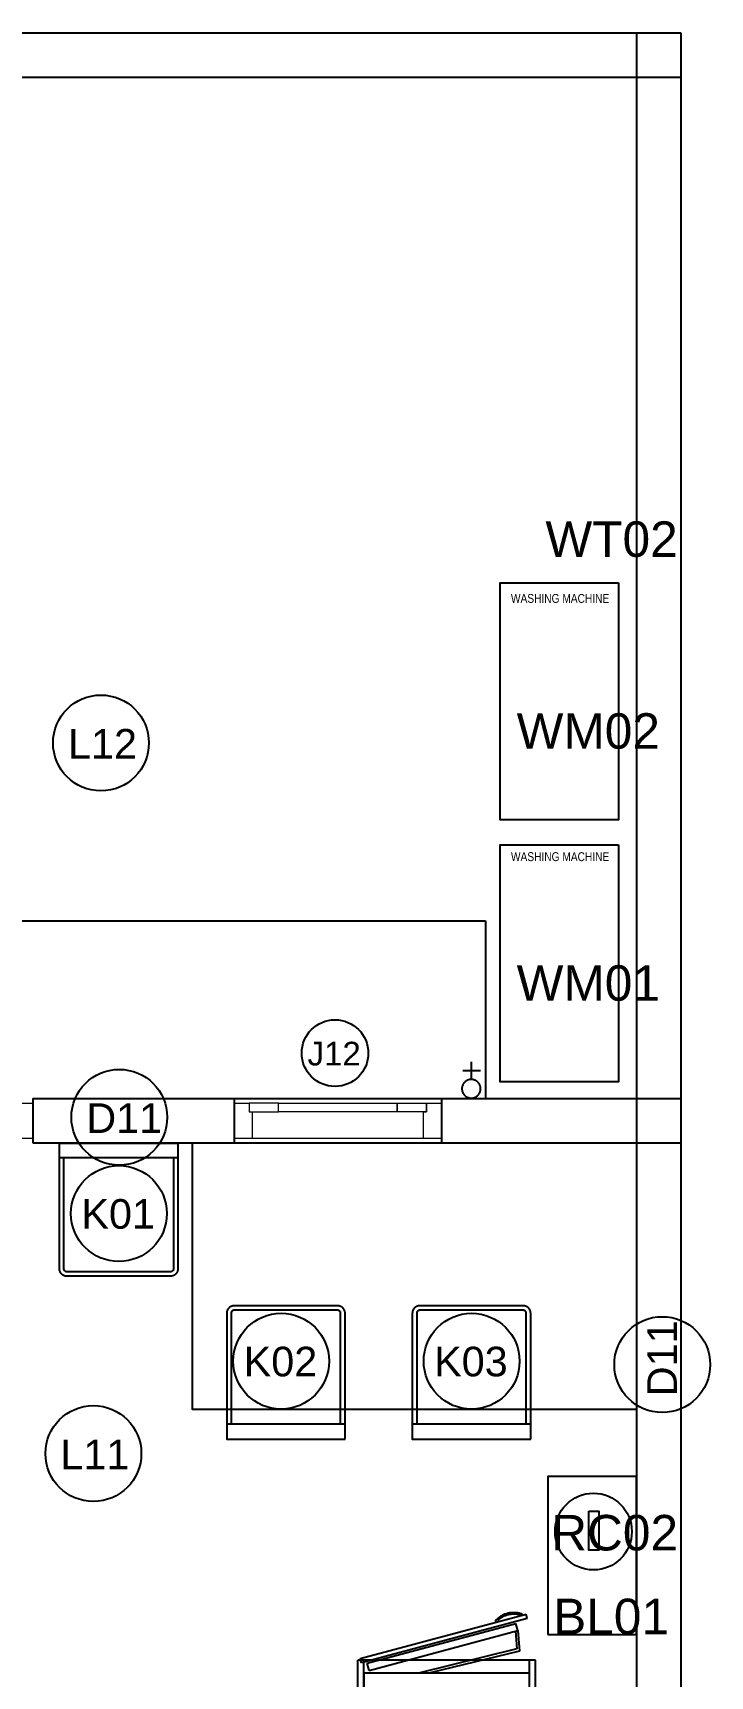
# Model space of a CAD drawing. Header units: centimetres. Extents: x -9 to 689, y 2 to 1997.
# Drawn here: x 435 to 664, y 1442 to 1997 of the extents above; entities that cross this region are included whole.
import ezdxf

# ---------------------------------------------------------------- set-up
doc = ezdxf.new("R2010")
doc.units = ezdxf.units.CM
doc.header["$MEASUREMENT"] = 0
for name, color, linetype in [('#STOPKONTAK', 9, 'Continuous'), ('ARS-Dinding', 7, 'Continuous'), ('ARS-FURNITURE', 252, 'Continuous'), ('ARS-LANTAI', 2, 'Continuous'), ('ARS-Perabot', 9, 'Continuous'), ('FURNITURE', 251, 'Continuous'), ('TEKS', 7, 'Continuous')]:
    doc.layers.add(name, color=color, linetype=linetype)
doc.layers.add('ARS-KUSEN', color=25, linetype='Continuous', lineweight=9)
doc.styles.add('Helvetica Neue Regular', font='')
doc.styles.get("Standard").update_dxf_attribs({"font": 'arial.ttf'})
doc.styles.get('Helvetica Neue Regular').set_extended_font_data('Helvetica Neue')

# ---------------------------------------------------------------- blocks, each defined once
blk = doc.blocks.new('pintu 80')
at = {"layer": 'ARS-KUSEN'}
for points in [[(958.073, 3503.085), (958.573, 3503.085), (958.573, 3503.485), (958.673, 3503.485), (958.673, 3504.285), (958.073, 3504.285)], [(967.273, 3503.085), (966.773, 3503.085), (966.773, 3503.485), (966.673, 3503.485), (966.673, 3504.285), (967.273, 3504.285)], [(958.573, 3503.085), (958.573, 3501.885), (958.973, 3501.885), (958.973, 3503.085)], [(958.623, 3497.985), (958.623, 3497.885), (958.473, 3497.885), (958.473, 3497.985)], [(958.923, 3497.985), (958.923, 3497.885), (959.073, 3497.885), (959.073, 3497.985)], [(958.573, 3496.085), (958.573, 3494.885), (958.973, 3494.885), (958.973, 3496.085)]]:
    blk.add_lwpolyline(points, close=True, dxfattribs=at)
at = {"layer": 'ARS-KUSEN', "color": 16}
for points in [[(958.973, 3497.985), (958.973, 3501.885), (958.573, 3501.885), (958.573, 3497.985)], [(958.573, 3497.885), (958.573, 3496.085), (958.973, 3496.085), (958.973, 3497.885)]]:
    blk.add_lwpolyline(points, dxfattribs=at)
at = {"layer": 'ARS-KUSEN'}
for points in [[(958.623, 3501.885), (958.623, 3496.085)], [(958.663, 3501.885), (958.663, 3496.085)], [(958.883, 3501.885), (958.883, 3496.085)], [(958.923, 3501.885), (958.923, 3496.085)]]:
    blk.add_lwpolyline(points, dxfattribs=at)
blk = doc.blocks.new('jendela')
at = {"layer": 'ARS-Dinding', "color": 251}
for points in [[(2049.57, 3090.89), (2049.57, 3075.89)], [(2119.57, 3090.89), (2119.57, 3075.89)]]:
    blk.add_lwpolyline(points, dxfattribs=at)
at = {"layer": 'ARS-KUSEN'}
for points in [[(2049.57, 3077.39), (2049.57, 3089.39)], [(2049.57, 3089.39), (2054.57, 3089.39)], [(2049.57, 3077.39), (2049.57, 3089.39)], [(2054.57, 3089.39), (2054.57, 3086.39)], [(2064.57, 3089.39), (2054.57, 3089.39)], [(2054.57, 3089.39), (2054.57, 3086.39)], [(2054.57, 3086.39), (2064.57, 3086.39)], [(2054.57, 3086.39), (2055.57, 3086.39)], [(2055.57, 3086.39), (2055.57, 3077.39)], [(2064.57, 3087.38), (2064.57, 3089.39)], [(2064.57, 3089.39), (2104.57, 3089.39)], [(2064.57, 3087.38), (2064.57, 3089.39)], [(2064.57, 3086.39), (2064.57, 3087.64)], [(2064.57, 3086.39), (2064.57, 3087.64)], [(2104.57, 3086.39), (2064.57, 3086.39)], [(2104.57, 3089.39), (2114.57, 3089.39)], [(2104.57, 3087.64), (2104.57, 3089.39)], [(2104.57, 3089.39), (2104.57, 3087.64)], [(2104.57, 3086.39), (2104.57, 3087.64)], [(2104.57, 3087.64), (2104.57, 3086.39)], [(2114.57, 3086.39), (2104.57, 3086.39)], [(2113.57, 3086.39), (2114.57, 3086.39)], [(2113.57, 3077.39), (2113.57, 3086.39)], [(2114.57, 3089.39), (2114.57, 3086.39)], [(2114.57, 3086.39), (2114.57, 3089.39)], [(2114.57, 3089.39), (2119.57, 3089.39), (2119.57, 3077.39)], [(2055.57, 3077.39), (2049.57, 3077.39)], [(2119.57, 3077.39), (2049.57, 3077.39)], [(2119.57, 3077.39), (2113.57, 3077.39)]]:
    blk.add_lwpolyline(points, dxfattribs=at)
blk = doc.blocks.new('KURSI MAKAN')
at = {"layer": 'ARS-FURNITURE'}
for points in [[(-22.23, 4.78), (-22.31, 4.78), (-22.4, 4.78), (-22.48, 4.77), (-22.57, 4.76), (-22.65, 4.75), (-22.74, 4.73), (-22.82, 4.71), (-22.9, 4.69), (-22.99, 4.67), (-23.07, 4.64), (-23.15, 4.61), (-23.22, 4.58), (-23.3, 4.54), (-23.38, 4.5), (-23.45, 4.46), (-23.53, 4.42), (-23.6, 4.38), (-23.67, 4.33), (-23.74, 4.28), (-23.81, 4.22), (-23.87, 4.17), (-23.94, 4.11), (-24, 4.05), (-24.06, 3.99), (-24.11, 3.93), (-24.17, 3.86), (-24.22, 3.8), (-24.27, 3.73), (-24.32, 3.66), (-24.36, 3.58), (-24.41, 3.51), (-24.45, 3.43), (-24.49, 3.36), (-24.52, 3.28), (-24.55, 3.2), (-24.58, 3.12), (-24.61, 3.04), (-24.64, 2.96), (-24.66, 2.88), (-24.68, 2.79), (-24.69, 2.71), (-24.71, 2.63), (-24.72, 2.54), (-24.72, 2.46), (-24.73, 2.37), (-24.73, 2.28)], [(-24.73, 2.28), (-24.73, -32.72)], [(-22.23, 3.28), (-22.26, 3.28), (-22.3, 3.28), (-22.33, 3.28), (-22.37, 3.28), (-22.4, 3.27), (-22.43, 3.26), (-22.47, 3.26), (-22.5, 3.25), (-22.53, 3.24), (-22.56, 3.23), (-22.6, 3.22), (-22.63, 3.2), (-22.66, 3.19), (-22.69, 3.17), (-22.72, 3.16), (-22.75, 3.14), (-22.78, 3.12), (-22.81, 3.1), (-22.83, 3.08), (-22.86, 3.06), (-22.89, 3.04), (-22.91, 3.02), (-22.94, 2.99), (-22.96, 2.97), (-22.98, 2.94), (-23, 2.92), (-23.03, 2.89), (-23.05, 2.86), (-23.07, 2.83), (-23.08, 2.8), (-23.1, 2.77), (-23.12, 2.74), (-23.13, 2.71), (-23.15, 2.68), (-23.16, 2.65), (-23.17, 2.62), (-23.18, 2.59), (-23.19, 2.55), (-23.2, 2.52), (-23.21, 2.49), (-23.21, 2.45), (-23.22, 2.42), (-23.22, 2.39), (-23.23, 2.35), (-23.23, 2.32), (-23.23, 2.28)], [(-23.23, 2.28), (-23.23, -32.72)], [(20.27, 4.78), (-22.23, 4.78)], [(15.27, 3.28), (-22.23, 3.28)], [(20.27, -35.22), (20.27, 4.78)], [(-24.73, -32.72), (-24.73, -32.8), (-24.72, -32.89), (-24.72, -32.97), (-24.71, -33.06), (-24.69, -33.14), (-24.68, -33.22), (-24.66, -33.31), (-24.64, -33.39), (-24.61, -33.47), (-24.58, -33.55), (-24.55, -33.63), (-24.52, -33.71), (-24.49, -33.79), (-24.45, -33.87), (-24.41, -33.94), (-24.36, -34.01), (-24.32, -34.09), (-24.27, -34.16), (-24.22, -34.23), (-24.17, -34.29), (-24.11, -34.36), (-24.06, -34.42), (-24, -34.48), (-23.94, -34.54), (-23.87, -34.6), (-23.81, -34.65), (-23.74, -34.71), (-23.67, -34.76), (-23.6, -34.81), (-23.53, -34.85), (-23.45, -34.89), (-23.38, -34.93), (-23.3, -34.97), (-23.22, -35.01), (-23.15, -35.04), (-23.07, -35.07), (-22.99, -35.1), (-22.9, -35.12), (-22.82, -35.14), (-22.74, -35.16), (-22.65, -35.18), (-22.57, -35.19), (-22.48, -35.2), (-22.4, -35.21), (-22.31, -35.21), (-22.23, -35.22)], [(-23.23, -32.72), (-23.23, -32.75), (-23.23, -32.78), (-23.22, -32.82), (-23.22, -32.85), (-23.21, -32.89), (-23.21, -32.92), (-23.2, -32.95), (-23.19, -32.99), (-23.18, -33.02), (-23.17, -33.05), (-23.16, -33.08), (-23.15, -33.11), (-23.13, -33.14), (-23.12, -33.18), (-23.1, -33.21), (-23.08, -33.23), (-23.07, -33.26), (-23.05, -33.29), (-23.03, -33.32), (-23, -33.35), (-22.98, -33.37), (-22.96, -33.4), (-22.94, -33.42), (-22.91, -33.45), (-22.89, -33.47), (-22.86, -33.49), (-22.83, -33.51), (-22.81, -33.53), (-22.78, -33.55), (-22.75, -33.57), (-22.72, -33.59), (-22.69, -33.6), (-22.66, -33.62), (-22.63, -33.63), (-22.6, -33.65), (-22.56, -33.66), (-22.53, -33.67), (-22.5, -33.68), (-22.47, -33.69), (-22.43, -33.69), (-22.4, -33.7), (-22.37, -33.71), (-22.33, -33.71), (-22.3, -33.71), (-22.26, -33.71), (-22.23, -33.72)], [(-22.23, -33.72), (15.27, -33.72)], [(-22.23, -35.22), (20.27, -35.22)]]:
    blk.add_lwpolyline(points, dxfattribs=at)
blk.add_lwpolyline([(20.27, 4.78), (15.27, 4.78), (15.27, -35.22), (20.27, -35.22)], close=True, dxfattribs=at)
blk = doc.blocks.new('fridge 1')
at = {"layer": 'FURNITURE'}
for points in [[(-5.64, 17.36), (55.36, 17.36)], [(-5.64, 17.36), (-5.64, 15.36)], [(55.36, -42.64), (55.36, 17.36)], [(-5.64, 15.36), (55.36, 15.36)], [(-4.64, 15.36), (-4.64, -40.64)], [(-3.64, 15.36), (-3.64, -40.64)], [(3.03, 15.41), (3.03, -40.59)], [(50.92, 15.41), (3.03, 15.41)], [(50.92, -40.59), (50.92, 15.41)], [(51.88, 13.57), (54.3, 14.21)], [(51.88, 13.57), (65.34, -36.66)], [(54.3, 14.21), (67.76, -36.02)], [(54.4, 16.15), (55.85, 16.54)], [(69.42, -39.87), (54.4, 16.15)], [(55.85, 16.54), (70.87, -39.48)], [(0, 10.41), (0, -35.59)], [(3.03, 10.41), (0, 10.41)], [(59.13, -36.29), (50.92, -3.14)], [(58.35, -37.24), (51.02, -7.06)], [(70.86, -38.17), (70.96, -37.9), (71.04, -37.63), (71.11, -37.35), (71.18, -37.08), (71.24, -36.8), (71.28, -36.52), (71.32, -36.23), (71.35, -35.95), (71.36, -35.67), (71.37, -35.38), (71.37, -35.1), (71.36, -34.82), (71.34, -34.53), (71.31, -34.25), (71.27, -33.97), (71.22, -33.69), (71.16, -33.41), (71.09, -33.14), (71.01, -32.86), (70.92, -32.59), (70.83, -32.33), (70.72, -32.06), (70.61, -31.8), (70.48, -31.55), (70.35, -31.29), (70.21, -31.05), (70.06, -30.81), (69.9, -30.57), (69.74, -30.34), (69.57, -30.11), (69.39, -29.89), (69.2, -29.68), (69, -29.47), (68.8, -29.27), (68.59, -29.08), (68.38, -28.89)], [(70.62, -37.26), (70.68, -37), (70.74, -36.74), (70.78, -36.47), (70.82, -36.2), (70.85, -35.94), (70.86, -35.67), (70.87, -35.4), (70.87, -35.13), (70.86, -34.86), (70.84, -34.59), (70.81, -34.32), (70.77, -34.06), (70.73, -33.79), (70.67, -33.53), (70.61, -33.27), (70.53, -33.01), (70.45, -32.75), (70.36, -32.5), (70.26, -32.25), (70.15, -32), (70.03, -31.76), (69.9, -31.52), (69.77, -31.29), (69.63, -31.06), (69.48, -30.83), (69.32, -30.61), (69.16, -30.4), (68.98, -30.19), (68.81, -29.99), (68.62, -29.79)], [(3.03, -35.59), (0, -35.59)], [(65.35, -36.72), (58.35, -37.24)], [(65.19, -35.92), (59.13, -36.29)], [(65.34, -36.66), (67.76, -36.02)], [(70.86, -38.17), (70.62, -37.26)], [(-5.64, -40.64), (55.36, -40.64)], [(-5.64, -42.64), (-5.64, -40.64)], [(-5.64, -42.64), (55.36, -42.64)], [(3.03, -40.59), (50.92, -40.59)], [(3.78, -40.59), (52.17, -40.59)], [(69.42, -39.87), (70.87, -39.48)]]:
    blk.add_lwpolyline(points, dxfattribs=at)
at = {"layer": 'FURNITURE', "insert": (21.93, -34.36), "char_height": 4.5, "width": 53.7049, "attachment_point": 7, "style": 'Helvetica Neue Regular'}
blk.add_mtext('FRIDGE', dxfattribs=at)
blk = doc.blocks.new('mesin cuci')
at = {"layer": 'ARS-Perabot'}
blk.add_lwpolyline([(1890.83, 4336.98), (1890.83, 4256.98), (1850.83, 4256.98), (1850.83, 4336.98)], close=True, dxfattribs=at)
blk = doc.blocks.new('rice cooker')
at = {"layer": 'ARS-Perabot'}
blk.add_lwpolyline([(1880.79, 4119.93), (1884.13, 4119.93), (1884.13, 4106.76), (1880.79, 4106.76)], close=True, dxfattribs=at)
blk.add_circle((1882.36, 4113.05), 12.97, dxfattribs=at)

msp = doc.modelspace()

# ---------------------------------------------------------------- linework, layer by layer
at = {"layer": '#STOPKONTAK', "color": 1}
for p, q in [((583.68, 1643.12), (583.68, 1649.12)), ((580.68, 1646.12), (586.68, 1646.12))]:
    msp.add_line(p, q, dxfattribs=at)
msp.add_lwpolyline([(583.58, 1636.81), (583.69, 1636.82), (583.8, 1636.82), (583.91, 1636.83), (584.01, 1636.84), (584.12, 1636.86), (584.23, 1636.88), (584.34, 1636.91), (584.44, 1636.94), (584.55, 1636.97), (584.65, 1637), (584.75, 1637.04), (584.85, 1637.09), (584.95, 1637.13), (585.05, 1637.18), (585.15, 1637.23), (585.24, 1637.29), (585.33, 1637.35), (585.42, 1637.41), (585.51, 1637.48), (585.6, 1637.55), (585.68, 1637.62), (585.76, 1637.69), (585.84, 1637.77), (585.91, 1637.85), (585.98, 1637.93), (586.05, 1638.02), (586.12, 1638.1), (586.18, 1638.19), (586.24, 1638.29), (586.3, 1638.38), (586.35, 1638.47), (586.4, 1638.57), (586.45, 1638.67), (586.49, 1638.77), (586.53, 1638.87), (586.57, 1638.98), (586.6, 1639.08), (586.63, 1639.19), (586.66, 1639.29), (586.68, 1639.4), (586.69, 1639.51), (586.71, 1639.62), (586.72, 1639.73), (586.73, 1639.84), (586.73, 1639.95), (586.73, 1640.06), (586.72, 1640.16), (586.71, 1640.27), (586.7, 1640.38), (586.69, 1640.49), (586.67, 1640.6), (586.64, 1640.71), (586.61, 1640.81), (586.58, 1640.92), (586.55, 1641.02), (586.51, 1641.12), (586.47, 1641.22), (586.42, 1641.32), (586.37, 1641.42), (586.32, 1641.52), (586.27, 1641.61), (586.21, 1641.71), (586.15, 1641.8), (586.08, 1641.88), (586.01, 1641.97), (585.94, 1642.05), (585.87, 1642.13), (585.79, 1642.21), (585.71, 1642.29), (585.63, 1642.36), (585.55, 1642.43), (585.46, 1642.5), (585.37, 1642.56), (585.28, 1642.62), (585.19, 1642.68), (585.09, 1642.73), (585, 1642.79), (584.9, 1642.83), (584.8, 1642.88), (584.69, 1642.92), (584.59, 1642.96), (584.49, 1642.99), (584.38, 1643.02), (584.28, 1643.04), (584.17, 1643.07), (584.06, 1643.09), (583.95, 1643.1), (583.84, 1643.11), (583.73, 1643.12), (583.62, 1643.12), (583.51, 1643.12), (583.41, 1643.12), (583.3, 1643.11), (583.19, 1643.1), (583.08, 1643.08), (582.97, 1643.07), (582.86, 1643.04), (582.76, 1643.02), (582.65, 1642.99), (582.55, 1642.95), (582.45, 1642.92), (582.34, 1642.87), (582.24, 1642.83), (582.15, 1642.78), (582.05, 1642.73), (581.95, 1642.68), (581.86, 1642.62), (581.77, 1642.56), (581.68, 1642.49), (581.59, 1642.43), (581.51, 1642.36), (581.43, 1642.28), (581.35, 1642.21), (581.27, 1642.13), (581.2, 1642.05), (581.13, 1641.96), (581.06, 1641.88), (581, 1641.79), (580.93, 1641.7), (580.88, 1641.61), (580.82, 1641.51), (580.77, 1641.41), (580.72, 1641.32), (580.68, 1641.22), (580.63, 1641.12), (580.6, 1641.01), (580.56, 1640.91), (580.53, 1640.8), (580.5, 1640.7), (580.48, 1640.59), (580.46, 1640.48), (580.44, 1640.37), (580.43, 1640.27), (580.42, 1640.16), (580.42, 1640.05), (580.42, 1639.94), (580.42, 1639.83), (580.43, 1639.72), (580.44, 1639.61), (580.45, 1639.5), (580.47, 1639.39), (580.49, 1639.29), (580.52, 1639.18), (580.55, 1639.07), (580.58, 1638.97), (580.62, 1638.87), (580.66, 1638.76), (580.7, 1638.66), (580.75, 1638.56), (580.8, 1638.47), (580.85, 1638.37), (580.91, 1638.28), (580.97, 1638.19), (581.03, 1638.1), (581.1, 1638.01), (581.17, 1637.93), (581.24, 1637.84), (581.32, 1637.76), (581.39, 1637.69), (581.48, 1637.61), (581.56, 1637.54), (581.64, 1637.47), (581.73, 1637.41), (581.82, 1637.35), (581.91, 1637.29), (582.01, 1637.23), (582.1, 1637.18), (582.2, 1637.13), (582.3, 1637.08), (582.4, 1637.04), (582.5, 1637), (582.61, 1636.97), (582.71, 1636.93), (582.82, 1636.91), (582.93, 1636.88), (583.03, 1636.86), (583.14, 1636.84), (583.25, 1636.83), (583.36, 1636.82), (583.47, 1636.82)], close=True, dxfattribs=at)
at = {"layer": 'ARS-Dinding'}
for p, q in [((14.43, 1996.65), (654.43, 1996.65)), ((639.43, 1996.65), (639.43, 351.65)), ((654.43, 1996.65), (654.43, 1.65)), ((14.43, 1981.65), (654.43, 1981.65)), ((435.43, 1636.65), (435.43, 1621.65)), ((435.43, 1636.65), (654.43, 1636.65)), ((435.43, 1621.65), (654.43, 1621.65))]:
    msp.add_line(p, q, dxfattribs=at)
at = {"layer": 'ARS-FURNITURE'}
msp.add_lwpolyline([(609.43, 1455.6), (639.43, 1455.6), (639.43, 1508.97), (609.43, 1508.97)], close=True, dxfattribs=at)
at = {"layer": 'ARS-LANTAI'}
for p, q in [((343.43, 1696.65), (588.34, 1696.65)), ((588.34, 1696.65), (588.34, 1636.65))]:
    msp.add_line(p, q, dxfattribs=at)
at = {"layer": 'ARS-Perabot'}
msp.add_lwpolyline([(639.43, 1621.65), (639.43, 1531.65), (489.43, 1531.65), (489.43, 1621.65)], close=True, dxfattribs=at)
at = {"layer": 'TEKS', "color": 5}
for centre in [(458.45, 1756.78), (464.64, 1630.33), (648.11, 1546.79), (455.89, 1516.75)]:
    msp.add_circle(centre, 16.19, dxfattribs=at)
at = {"layer": 'TEKS'}
for centre, radius in [((537.53, 1652.01), 11.25), ((464.51, 1597.82), 16.19), ((519.34, 1547.95), 16.19), ((583.7, 1547.95), 16.19)]:
    msp.add_circle(centre, radius, dxfattribs=at)

# ---------------------------------------------------------------- block references
at = {"layer": 'ARS-FURNITURE'}
for name, p in [('mesin cuci', (-1257.49, -2526.13)), ('mesin cuci', (-1257.49, -2614.66)), ('rice cooker', (-1257.49, -2622.66))]:
    msp.add_blockref(name, p, dxfattribs=at)
at = {"layer": 'ARS-Perabot', "xscale": 10, "yscale": 10, "zscale": 10}
msp.add_blockref('pintu 80', (-9237.3, -33407.71), dxfattribs=at)
at = {"layer": 'ARS-Perabot'}
msp.add_blockref('jendela', (-1546.08, -1454.24), dxfattribs=at)
at = {"layer": 'ARS-Perabot', "xscale": -1, "rotation": 270}
msp.add_blockref('KURSI MAKAN', (479.65, 1601.37), dxfattribs=at)
at = {"layer": 'ARS-Perabot', "rotation": 270}
for p in [(536.15, 1541.92), (598.87, 1541.92)]:
    msp.add_blockref('KURSI MAKAN', p, dxfattribs=at)
at = {"layer": 'ARS-Perabot', "color": 6, "lineweight": 0, "rotation": 90}
msp.add_blockref('fridge 1', (562.63, 1391.62), dxfattribs=at)

# ---------------------------------------------------------------- texts
at = {"layer": 'ARS-FURNITURE', "char_height": 3, "attachment_point": 1}
for insert in [(596.98, 1807.11), (596.98, 1719.87)]:
    msp.add_mtext_dynamic_manual_height_columns('{\\fTechnic|b0|i0|c2|p2;WASHING MACHINE}', width=37.3651, gutter_width=12.5, heights=[0], dxfattribs=dict(at, insert=insert))
at = {"layer": 'TEKS', "color": 6, "char_height": 12, "attachment_point": 1}
for s, insert in [('WT02', (608.63, 1831.64)), ('WM02', (598.9, 1766.82)), ('WM01', (598.9, 1681.7)), ('RC02', (610.59, 1496.01)), ('BL01', (611.24, 1467.73))]:
    msp.add_mtext_dynamic_manual_height_columns(s, width=29.6432, gutter_width=1, heights=[0], dxfattribs=dict(at, insert=insert))
at = {"layer": 'TEKS', "attachment_point": 1}
for s, insert, char_height in [('L12', (447.31, 1761.5), 10), ('J12', (528.24, 1655.84), 8), ('D11', (453.5, 1635.05), 10), ('K01', (451.84, 1602.7), 10), ('K02', (506.67, 1552.83), 10), ('K03', (571.03, 1552.83), 10), ('L11', (444.75, 1521.47), 10)]:
    msp.add_mtext_dynamic_manual_height_columns(s, width=29.6432, gutter_width=1, heights=[0], dxfattribs=dict(at, insert=insert, char_height=char_height))
at = {"layer": 'TEKS', "insert": (643.06, 1536.1), "char_height": 10, "attachment_point": 1, "rotation": 90}
msp.add_mtext_dynamic_manual_height_columns('D11', width=29.6432, gutter_width=1, heights=[0], dxfattribs=at)

doc.saveas('drawing.dxf')
